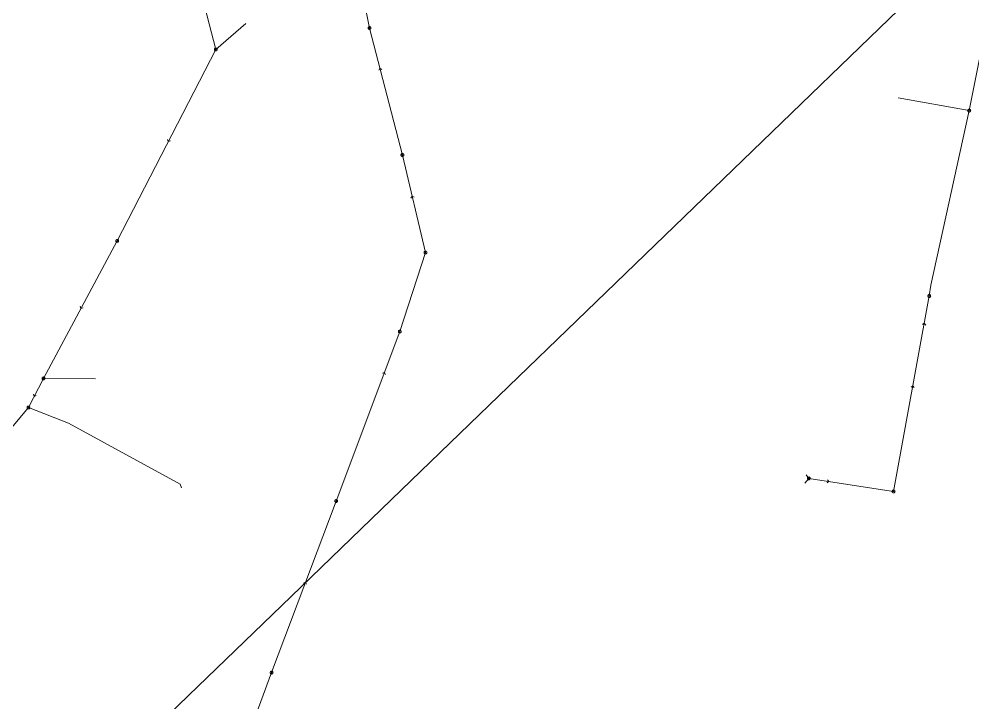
# Model space of a CAD drawing. Header units: metres. Extents: x 25504150 to 25508618, y 6694193 to 6702753.
# Drawn here: x 25505018.9 to 25505330.6, y 6696101.4 to 6696324.8 of the extents above; entities that cross this region are included whole.
import ezdxf

# ---------------------------------------------------------------- set-up
doc = ezdxf.new("R2010")
doc.units = ezdxf.units.M
for name, pattern in [('Sewer_node', [0]), ('Viemariputket', [0]), ('Viemarivarusteet', [0])]:
    doc.linetypes.add(name, pattern=pattern)
for name, color, linetype, lineweight in [('Sewer_node', 7, 'Sewer_node', 0), ('Viemariputket', 7, 'Viemariputket', 0), ('Viemarivarusteet', 7, 'Viemarivarusteet', 0)]:
    doc.layers.add(name, color=color, linetype=linetype, lineweight=lineweight)

msp = doc.modelspace()

# ---------------------------------------------------------------- linework, layer by layer
at = {"layer": 'Sewer_node', "color": 46, "linetype": 'Continuous', "true_color": 0x7f5f00, "flags": 128}
for points, elevation in [([(25505133.89, 6696321.89), (25505133.88, 6696321.96), (25505133.87, 6696322.03), (25505133.84, 6696322.1), (25505133.8, 6696322.16), (25505133.76, 6696322.22), (25505133.7, 6696322.26), (25505133.64, 6696322.3), (25505133.57, 6696322.33), (25505133.5, 6696322.34), (25505133.43, 6696322.35), (25505133.36, 6696322.34), (25505133.29, 6696322.33), (25505133.22, 6696322.3), (25505133.16, 6696322.26), (25505133.1, 6696322.22), (25505133.06, 6696322.16), (25505133.02, 6696322.1), (25505132.99, 6696322.03), (25505132.98, 6696321.96), (25505132.97, 6696321.89), (25505132.98, 6696321.82), (25505132.99, 6696321.75), (25505133.02, 6696321.68), (25505133.06, 6696321.62), (25505133.1, 6696321.56), (25505133.16, 6696321.52), (25505133.22, 6696321.48), (25505133.29, 6696321.45), (25505133.36, 6696321.44), (25505133.43, 6696321.43), (25505133.5, 6696321.44), (25505133.57, 6696321.45), (25505133.64, 6696321.48), (25505133.7, 6696321.52), (25505133.76, 6696321.56), (25505133.8, 6696321.62), (25505133.84, 6696321.68), (25505133.87, 6696321.75), (25505133.88, 6696321.82)], 41.66), ([(25505083.67, 6696314.89), (25505083.66, 6696314.96), (25505083.65, 6696315.03), (25505083.62, 6696315.1), (25505083.58, 6696315.16), (25505083.54, 6696315.22), (25505083.48, 6696315.26), (25505083.42, 6696315.3), (25505083.35, 6696315.33), (25505083.28, 6696315.34), (25505083.21, 6696315.35), (25505083.14, 6696315.34), (25505083.07, 6696315.33), (25505083, 6696315.3), (25505082.94, 6696315.26), (25505082.88, 6696315.22), (25505082.84, 6696315.16), (25505082.8, 6696315.1), (25505082.77, 6696315.03), (25505082.76, 6696314.96), (25505082.75, 6696314.89), (25505082.76, 6696314.82), (25505082.77, 6696314.75), (25505082.8, 6696314.68), (25505082.84, 6696314.62), (25505082.88, 6696314.56), (25505082.94, 6696314.52), (25505083, 6696314.48), (25505083.07, 6696314.45), (25505083.14, 6696314.44), (25505083.21, 6696314.43), (25505083.28, 6696314.44), (25505083.35, 6696314.45), (25505083.42, 6696314.48), (25505083.48, 6696314.52), (25505083.54, 6696314.56), (25505083.58, 6696314.62), (25505083.62, 6696314.68), (25505083.65, 6696314.75), (25505083.66, 6696314.82)], 39.42), ([(25505329.86, 6696294.89), (25505329.85, 6696294.96), (25505329.84, 6696295.04), (25505329.81, 6696295.1), (25505329.77, 6696295.17), (25505329.72, 6696295.22), (25505329.67, 6696295.27), (25505329.6, 6696295.31), (25505329.54, 6696295.34), (25505329.46, 6696295.35), (25505329.39, 6696295.36), (25505329.32, 6696295.35), (25505329.24, 6696295.34), (25505329.18, 6696295.31), (25505329.11, 6696295.27), (25505329.06, 6696295.22), (25505329.01, 6696295.17), (25505328.97, 6696295.1), (25505328.94, 6696295.04), (25505328.93, 6696294.96), (25505328.92, 6696294.89), (25505328.93, 6696294.82), (25505328.94, 6696294.74), (25505328.97, 6696294.68), (25505329.01, 6696294.61), (25505329.06, 6696294.56), (25505329.11, 6696294.51), (25505329.18, 6696294.47), (25505329.24, 6696294.44), (25505329.32, 6696294.43), (25505329.39, 6696294.42), (25505329.46, 6696294.43), (25505329.54, 6696294.44), (25505329.6, 6696294.47), (25505329.67, 6696294.51), (25505329.72, 6696294.56), (25505329.77, 6696294.61), (25505329.81, 6696294.68), (25505329.84, 6696294.74), (25505329.85, 6696294.82)], 39.68), ([(25505144.65, 6696280.4), (25505144.64, 6696280.47), (25505144.63, 6696280.55), (25505144.6, 6696280.61), (25505144.56, 6696280.68), (25505144.51, 6696280.73), (25505144.46, 6696280.78), (25505144.39, 6696280.82), (25505144.33, 6696280.85), (25505144.25, 6696280.86), (25505144.18, 6696280.87), (25505144.11, 6696280.86), (25505144.03, 6696280.85), (25505143.97, 6696280.82), (25505143.9, 6696280.78), (25505143.85, 6696280.73), (25505143.8, 6696280.68), (25505143.76, 6696280.61), (25505143.73, 6696280.55), (25505143.72, 6696280.47), (25505143.71, 6696280.4), (25505143.72, 6696280.33), (25505143.73, 6696280.25), (25505143.76, 6696280.19), (25505143.8, 6696280.12), (25505143.85, 6696280.07), (25505143.9, 6696280.02), (25505143.97, 6696279.98), (25505144.03, 6696279.95), (25505144.11, 6696279.94), (25505144.18, 6696279.93), (25505144.25, 6696279.94), (25505144.33, 6696279.95), (25505144.39, 6696279.98), (25505144.46, 6696280.02), (25505144.51, 6696280.07), (25505144.56, 6696280.12), (25505144.6, 6696280.19), (25505144.63, 6696280.25), (25505144.64, 6696280.33)], 43.92), ([(25505051.46, 6696252.32), (25505051.45, 6696252.39), (25505051.44, 6696252.46), (25505051.41, 6696252.53), (25505051.37, 6696252.59), (25505051.33, 6696252.65), (25505051.27, 6696252.69), (25505051.21, 6696252.73), (25505051.14, 6696252.76), (25505051.07, 6696252.77), (25505051, 6696252.78), (25505050.93, 6696252.77), (25505050.86, 6696252.76), (25505050.79, 6696252.73), (25505050.73, 6696252.69), (25505050.67, 6696252.65), (25505050.63, 6696252.59), (25505050.59, 6696252.53), (25505050.56, 6696252.46), (25505050.55, 6696252.39), (25505050.54, 6696252.32), (25505050.55, 6696252.25), (25505050.56, 6696252.18), (25505050.59, 6696252.11), (25505050.63, 6696252.05), (25505050.67, 6696251.99), (25505050.73, 6696251.95), (25505050.79, 6696251.91), (25505050.86, 6696251.88), (25505050.93, 6696251.87), (25505051, 6696251.86), (25505051.07, 6696251.87), (25505051.14, 6696251.88), (25505051.21, 6696251.91), (25505051.27, 6696251.95), (25505051.33, 6696251.99), (25505051.37, 6696252.05), (25505051.41, 6696252.11), (25505051.44, 6696252.18), (25505051.45, 6696252.25)], 38.52), ([(25505152.16, 6696248.51), (25505152.15, 6696248.58), (25505152.14, 6696248.65), (25505152.11, 6696248.72), (25505152.07, 6696248.78), (25505152.03, 6696248.84), (25505151.97, 6696248.88), (25505151.91, 6696248.92), (25505151.84, 6696248.95), (25505151.77, 6696248.96), (25505151.7, 6696248.97), (25505151.63, 6696248.96), (25505151.56, 6696248.95), (25505151.49, 6696248.92), (25505151.43, 6696248.88), (25505151.37, 6696248.84), (25505151.33, 6696248.78), (25505151.29, 6696248.72), (25505151.26, 6696248.65), (25505151.25, 6696248.58), (25505151.24, 6696248.51), (25505151.25, 6696248.44), (25505151.26, 6696248.37), (25505151.29, 6696248.3), (25505151.33, 6696248.24), (25505151.37, 6696248.18), (25505151.43, 6696248.14), (25505151.49, 6696248.1), (25505151.56, 6696248.07), (25505151.63, 6696248.06), (25505151.7, 6696248.05), (25505151.77, 6696248.06), (25505151.84, 6696248.07), (25505151.91, 6696248.1), (25505151.97, 6696248.14), (25505152.03, 6696248.18), (25505152.07, 6696248.24), (25505152.11, 6696248.3), (25505152.14, 6696248.37), (25505152.15, 6696248.44)], 45.36), ([(25505316.79, 6696234.34), (25505316.78, 6696234.41), (25505316.77, 6696234.48), (25505316.74, 6696234.55), (25505316.7, 6696234.61), (25505316.66, 6696234.67), (25505316.6, 6696234.71), (25505316.54, 6696234.75), (25505316.47, 6696234.78), (25505316.4, 6696234.79), (25505316.33, 6696234.8), (25505316.26, 6696234.79), (25505316.19, 6696234.78), (25505316.12, 6696234.75), (25505316.06, 6696234.71), (25505316, 6696234.67), (25505315.96, 6696234.61), (25505315.92, 6696234.55), (25505315.89, 6696234.48), (25505315.88, 6696234.41), (25505315.87, 6696234.34), (25505315.88, 6696234.27), (25505315.89, 6696234.2), (25505315.92, 6696234.13), (25505315.96, 6696234.07), (25505316, 6696234.01), (25505316.06, 6696233.97), (25505316.12, 6696233.93), (25505316.19, 6696233.9), (25505316.26, 6696233.89), (25505316.33, 6696233.88), (25505316.4, 6696233.89), (25505316.47, 6696233.9), (25505316.54, 6696233.93), (25505316.6, 6696233.97), (25505316.66, 6696234.01), (25505316.7, 6696234.07), (25505316.74, 6696234.13), (25505316.77, 6696234.2), (25505316.78, 6696234.27)], 39.89), ([(25505143.78, 6696222.7), (25505143.77, 6696222.77), (25505143.76, 6696222.84), (25505143.73, 6696222.91), (25505143.69, 6696222.97), (25505143.65, 6696223.03), (25505143.59, 6696223.07), (25505143.53, 6696223.11), (25505143.46, 6696223.14), (25505143.39, 6696223.15), (25505143.32, 6696223.16), (25505143.25, 6696223.15), (25505143.18, 6696223.14), (25505143.11, 6696223.11), (25505143.05, 6696223.07), (25505142.99, 6696223.03), (25505142.95, 6696222.97), (25505142.91, 6696222.91), (25505142.88, 6696222.84), (25505142.87, 6696222.77), (25505142.86, 6696222.7), (25505142.87, 6696222.63), (25505142.88, 6696222.56), (25505142.91, 6696222.49), (25505142.95, 6696222.43), (25505142.99, 6696222.37), (25505143.05, 6696222.33), (25505143.11, 6696222.29), (25505143.18, 6696222.26), (25505143.25, 6696222.25), (25505143.32, 6696222.24), (25505143.39, 6696222.25), (25505143.46, 6696222.26), (25505143.53, 6696222.29), (25505143.59, 6696222.33), (25505143.65, 6696222.37), (25505143.69, 6696222.43), (25505143.73, 6696222.49), (25505143.76, 6696222.56), (25505143.77, 6696222.63)], 47.72), ([(25505027.36, 6696207.42), (25505027.35, 6696207.49), (25505027.34, 6696207.56), (25505027.31, 6696207.63), (25505027.27, 6696207.69), (25505027.23, 6696207.75), (25505027.17, 6696207.79), (25505027.11, 6696207.83), (25505027.04, 6696207.86), (25505026.97, 6696207.87), (25505026.9, 6696207.88), (25505026.83, 6696207.87), (25505026.76, 6696207.86), (25505026.69, 6696207.83), (25505026.63, 6696207.79), (25505026.57, 6696207.75), (25505026.53, 6696207.69), (25505026.49, 6696207.63), (25505026.46, 6696207.56), (25505026.45, 6696207.49), (25505026.44, 6696207.42), (25505026.45, 6696207.35), (25505026.46, 6696207.28), (25505026.49, 6696207.21), (25505026.53, 6696207.15), (25505026.57, 6696207.09), (25505026.63, 6696207.05), (25505026.69, 6696207.01), (25505026.76, 6696206.98), (25505026.83, 6696206.97), (25505026.9, 6696206.96), (25505026.97, 6696206.97), (25505027.04, 6696206.98), (25505027.11, 6696207.01), (25505027.17, 6696207.05), (25505027.23, 6696207.09), (25505027.27, 6696207.15), (25505027.31, 6696207.21), (25505027.34, 6696207.28), (25505027.35, 6696207.35)], 38.7), ([(25505022.45, 6696197.9), (25505022.44, 6696197.97), (25505022.43, 6696198.04), (25505022.4, 6696198.11), (25505022.36, 6696198.17), (25505022.32, 6696198.23), (25505022.26, 6696198.27), (25505022.2, 6696198.31), (25505022.13, 6696198.34), (25505022.06, 6696198.35), (25505021.99, 6696198.36), (25505021.92, 6696198.35), (25505021.85, 6696198.34), (25505021.78, 6696198.31), (25505021.72, 6696198.27), (25505021.66, 6696198.23), (25505021.62, 6696198.17), (25505021.58, 6696198.11), (25505021.55, 6696198.04), (25505021.54, 6696197.97), (25505021.53, 6696197.9), (25505021.54, 6696197.83), (25505021.55, 6696197.76), (25505021.58, 6696197.69), (25505021.62, 6696197.63), (25505021.66, 6696197.57), (25505021.72, 6696197.53), (25505021.78, 6696197.49), (25505021.85, 6696197.46), (25505021.92, 6696197.45), (25505021.99, 6696197.44), (25505022.06, 6696197.45), (25505022.13, 6696197.46), (25505022.2, 6696197.49), (25505022.26, 6696197.53), (25505022.32, 6696197.57), (25505022.36, 6696197.63), (25505022.4, 6696197.69), (25505022.43, 6696197.76), (25505022.44, 6696197.83)], 38.8), ([(25505277.44, 6696174.75), (25505277.43, 6696174.82), (25505277.42, 6696174.89), (25505277.39, 6696174.96), (25505277.35, 6696175.02), (25505277.31, 6696175.08), (25505277.25, 6696175.12), (25505277.19, 6696175.16), (25505277.12, 6696175.19), (25505277.05, 6696175.2), (25505276.98, 6696175.21), (25505276.91, 6696175.2), (25505276.84, 6696175.19), (25505276.77, 6696175.16), (25505276.71, 6696175.12), (25505276.65, 6696175.08), (25505276.61, 6696175.02), (25505276.57, 6696174.96), (25505276.54, 6696174.89), (25505276.53, 6696174.82), (25505276.52, 6696174.75), (25505276.53, 6696174.68), (25505276.54, 6696174.61), (25505276.57, 6696174.54), (25505276.61, 6696174.48), (25505276.65, 6696174.42), (25505276.71, 6696174.38), (25505276.77, 6696174.34), (25505276.84, 6696174.31), (25505276.91, 6696174.3), (25505276.98, 6696174.29), (25505277.05, 6696174.3), (25505277.12, 6696174.31), (25505277.19, 6696174.34), (25505277.25, 6696174.38), (25505277.31, 6696174.42), (25505277.35, 6696174.48), (25505277.39, 6696174.54), (25505277.42, 6696174.61), (25505277.43, 6696174.68)], 40.19), ([(25505305.13, 6696170.49), (25505305.12, 6696170.56), (25505305.11, 6696170.63), (25505305.08, 6696170.7), (25505305.04, 6696170.76), (25505305, 6696170.82), (25505304.94, 6696170.86), (25505304.88, 6696170.9), (25505304.81, 6696170.93), (25505304.74, 6696170.94), (25505304.67, 6696170.95), (25505304.6, 6696170.94), (25505304.53, 6696170.93), (25505304.46, 6696170.9), (25505304.4, 6696170.86), (25505304.34, 6696170.82), (25505304.3, 6696170.76), (25505304.26, 6696170.7), (25505304.23, 6696170.63), (25505304.22, 6696170.56), (25505304.21, 6696170.49), (25505304.22, 6696170.42), (25505304.23, 6696170.35), (25505304.26, 6696170.28), (25505304.3, 6696170.22), (25505304.34, 6696170.16), (25505304.4, 6696170.12), (25505304.46, 6696170.08), (25505304.53, 6696170.05), (25505304.6, 6696170.04), (25505304.67, 6696170.03), (25505304.74, 6696170.04), (25505304.81, 6696170.05), (25505304.88, 6696170.08), (25505304.94, 6696170.12), (25505305, 6696170.16), (25505305.04, 6696170.22), (25505305.08, 6696170.28), (25505305.11, 6696170.35), (25505305.12, 6696170.42)], 39.12), ([(25505123, 6696167.36), (25505122.99, 6696167.43), (25505122.98, 6696167.5), (25505122.95, 6696167.57), (25505122.91, 6696167.63), (25505122.87, 6696167.69), (25505122.81, 6696167.73), (25505122.75, 6696167.77), (25505122.68, 6696167.8), (25505122.61, 6696167.81), (25505122.54, 6696167.82), (25505122.47, 6696167.81), (25505122.4, 6696167.8), (25505122.33, 6696167.77), (25505122.27, 6696167.73), (25505122.21, 6696167.69), (25505122.17, 6696167.63), (25505122.13, 6696167.57), (25505122.1, 6696167.5), (25505122.09, 6696167.43), (25505122.08, 6696167.36), (25505122.09, 6696167.29), (25505122.1, 6696167.22), (25505122.13, 6696167.15), (25505122.17, 6696167.09), (25505122.21, 6696167.03), (25505122.27, 6696166.99), (25505122.33, 6696166.95), (25505122.4, 6696166.92), (25505122.47, 6696166.91), (25505122.54, 6696166.9), (25505122.61, 6696166.91), (25505122.68, 6696166.92), (25505122.75, 6696166.95), (25505122.81, 6696166.99), (25505122.87, 6696167.03), (25505122.91, 6696167.09), (25505122.95, 6696167.15), (25505122.98, 6696167.22), (25505122.99, 6696167.29)], 48.92)]:
    msp.add_lwpolyline(points, close=True, dxfattribs=dict(at, elevation=elevation))
for points in [[(25505137.5, 6696308.36), (25505136.84, 6696308.72), (25505136.48, 6696308.08)], [(25505067.45, 6696285.47), (25505067.7, 6696284.76), (25505068.4, 6696285)], [(25505147.99, 6696266.59), (25505147.35, 6696266.98), (25505146.96, 6696266.35)], [(25505038.92, 6696230.97), (25505039.16, 6696230.25), (25505039.86, 6696230.48)], [(25505315.15, 6696224.84), (25505314.7, 6696225.45), (25505314.1, 6696225.02)], [(25505138.64, 6696208.7), (25505138.32, 6696209.38), (25505137.64, 6696209.08)], [(25505311.41, 6696204.4), (25505310.97, 6696205.01), (25505310.37, 6696204.58)], [(25505023.62, 6696202.26), (25505023.87, 6696201.55), (25505024.57, 6696201.79)], [(25505282.96, 6696173.28), (25505283.55, 6696173.74), (25505283.1, 6696174.33)], [(25505112.88, 6696140.16), (25505112.56, 6696140.84), (25505111.89, 6696140.53)]]:
    msp.add_lwpolyline(points, dxfattribs=at)
msp.add_lwpolyline([(25505101.91, 6696111.29), (25505101.9, 6696111.36), (25505101.89, 6696111.43), (25505101.86, 6696111.5), (25505101.82, 6696111.56), (25505101.78, 6696111.62), (25505101.72, 6696111.66), (25505101.66, 6696111.7), (25505101.59, 6696111.73), (25505101.52, 6696111.74), (25505101.45, 6696111.75), (25505101.38, 6696111.74), (25505101.31, 6696111.73), (25505101.24, 6696111.7), (25505101.18, 6696111.66), (25505101.12, 6696111.62), (25505101.08, 6696111.56), (25505101.04, 6696111.5), (25505101.01, 6696111.43), (25505101, 6696111.36), (25505100.99, 6696111.29), (25505101, 6696111.22), (25505101.01, 6696111.15), (25505101.04, 6696111.08), (25505101.08, 6696111.02), (25505101.12, 6696110.96), (25505101.18, 6696110.92), (25505101.24, 6696110.88), (25505101.31, 6696110.85), (25505101.38, 6696110.84), (25505101.45, 6696110.83), (25505101.52, 6696110.84), (25505101.59, 6696110.85), (25505101.66, 6696110.88), (25505101.72, 6696110.92), (25505101.78, 6696110.96), (25505101.82, 6696111.02), (25505101.86, 6696111.08), (25505101.89, 6696111.15), (25505101.9, 6696111.22)], close=True, dxfattribs=at)
at = {"layer": 'Viemariputket', "color": 1, "linetype": 'Continuous', "lineweight": 15}
for p, q in [((25505083.21, 6696314.89), (25505070.1, 6696365.32)), ((25505131.38, 6696332.01), (25505133.43, 6696321.89)), ((25505083.21, 6696314.89, 37.12), (25505093, 6696323.33)), ((25505335.13, 6696323.85), (25505329.39, 6696294.89)), ((25505133.43, 6696321.89), (25505144.18, 6696280.4)), ((25505051, 6696252.32), (25505083.21, 6696314.89)), ((25505329.39, 6696294.89), (25505306.12, 6696299.07)), ((25505144.18, 6696280.4), (25505151.7, 6696248.51)), ((25505026.9, 6696207.42), (25505051, 6696252.32)), ((25505151.7, 6696248.51), (25505143.32, 6696222.7)), ((25505304.67, 6696170.49), (25505316.33, 6696234.34)), ((25505143.32, 6696222.7), (25505122.54, 6696167.36)), ((25505021.99, 6696197.9, 36.12), (25505026.9, 6696207.42)), ((25505026.9, 6696207.42), (25505043.93, 6696207.28)), ((25505002.5, 6696174.7), (25505021.99, 6696197.9, 36.08)), ((25505276.98, 6696174.75), (25505276.15, 6696175.96)), ((25505276.98, 6696174.75), (25505275.7, 6696173.2)), ((25505276.98, 6696174.75), (25505304.67, 6696170.49)), ((25505122.54, 6696167.36), (25505101.45, 6696111.29)), ((25505101.45, 6696111.29), (25505090.19, 6696081.3))]:
    msp.add_line(p, q, dxfattribs=at)
at = {"layer": 'Viemariputket', "color": 1, "linetype": 'Continuous', "lineweight": 15, "flags": 128}
msp.add_lwpolyline([(25505329.39, 6696294.89), (25505316.89, 6696237.84), (25505316.33, 6696234.34)], dxfattribs=at)
at = {"layer": 'Viemariputket', "color": 1, "linetype": 'Continuous', "lineweight": 15}
for points in [[(25505057.06, 6696087.2, 2.22), (25505074.27, 6696103.87, 3.05), (25505107.8, 6696136.19, 0), (25505143.79, 6696170.88, 3.01), (25505143.79, 6696170.88, 4.53), (25505328.67, 6696349.63, 0), (25505364.65, 6696384.26, 0), (25505491.9, 6696506.67, 0), (25505521.5, 6696535.18, 0), (25505661.43, 6696669.92, 0), (25505679.3, 6696687.12, 0), (25505720.94, 6696727.26, 0), (25505726.74, 6696735.13, 0), (25505745.76, 6696760.22, 0), (25505780.85, 6696807.92, 0), (25505829.83, 6696874.58, 0), (25505913.91, 6696988.94, 0), (25505931.05, 6697012.24, 0), (25506031.4, 6697148.66, 0), (25506049.22, 6697172.9, 0), (25506184.72, 6697356.56, 6.26)], [(25505021.99, 6696197.9, 36.66), (25505035.05, 6696192.76, 0), (25505071.56, 6696172.91, 0), (25505072.02, 6696171.72, 38.66)]]:
    msp.add_polyline3d(points, dxfattribs=at)
at = {"layer": 'Viemarivarusteet', "color": 1}
for p in [(25505133.43, 6696321.89, 41.66), (25505083.21, 6696314.89, 39.42), (25505329.39, 6696294.89, 39.68), (25505144.18, 6696280.4, 43.92), (25505051, 6696252.32, 38.52), (25505151.7, 6696248.51, 45.36), (25505316.33, 6696234.34, 39.89), (25505143.32, 6696222.7, 47.72), (25505026.9, 6696207.42, 38.7), (25505021.99, 6696197.9, 38.8), (25505276.98, 6696174.75, 40.19), (25505304.67, 6696170.49, 39.12), (25505122.54, 6696167.36, 48.92), (25505101.45, 6696111.29)]:
    msp.add_point(p, dxfattribs=at)

doc.saveas('drawing.dxf')
